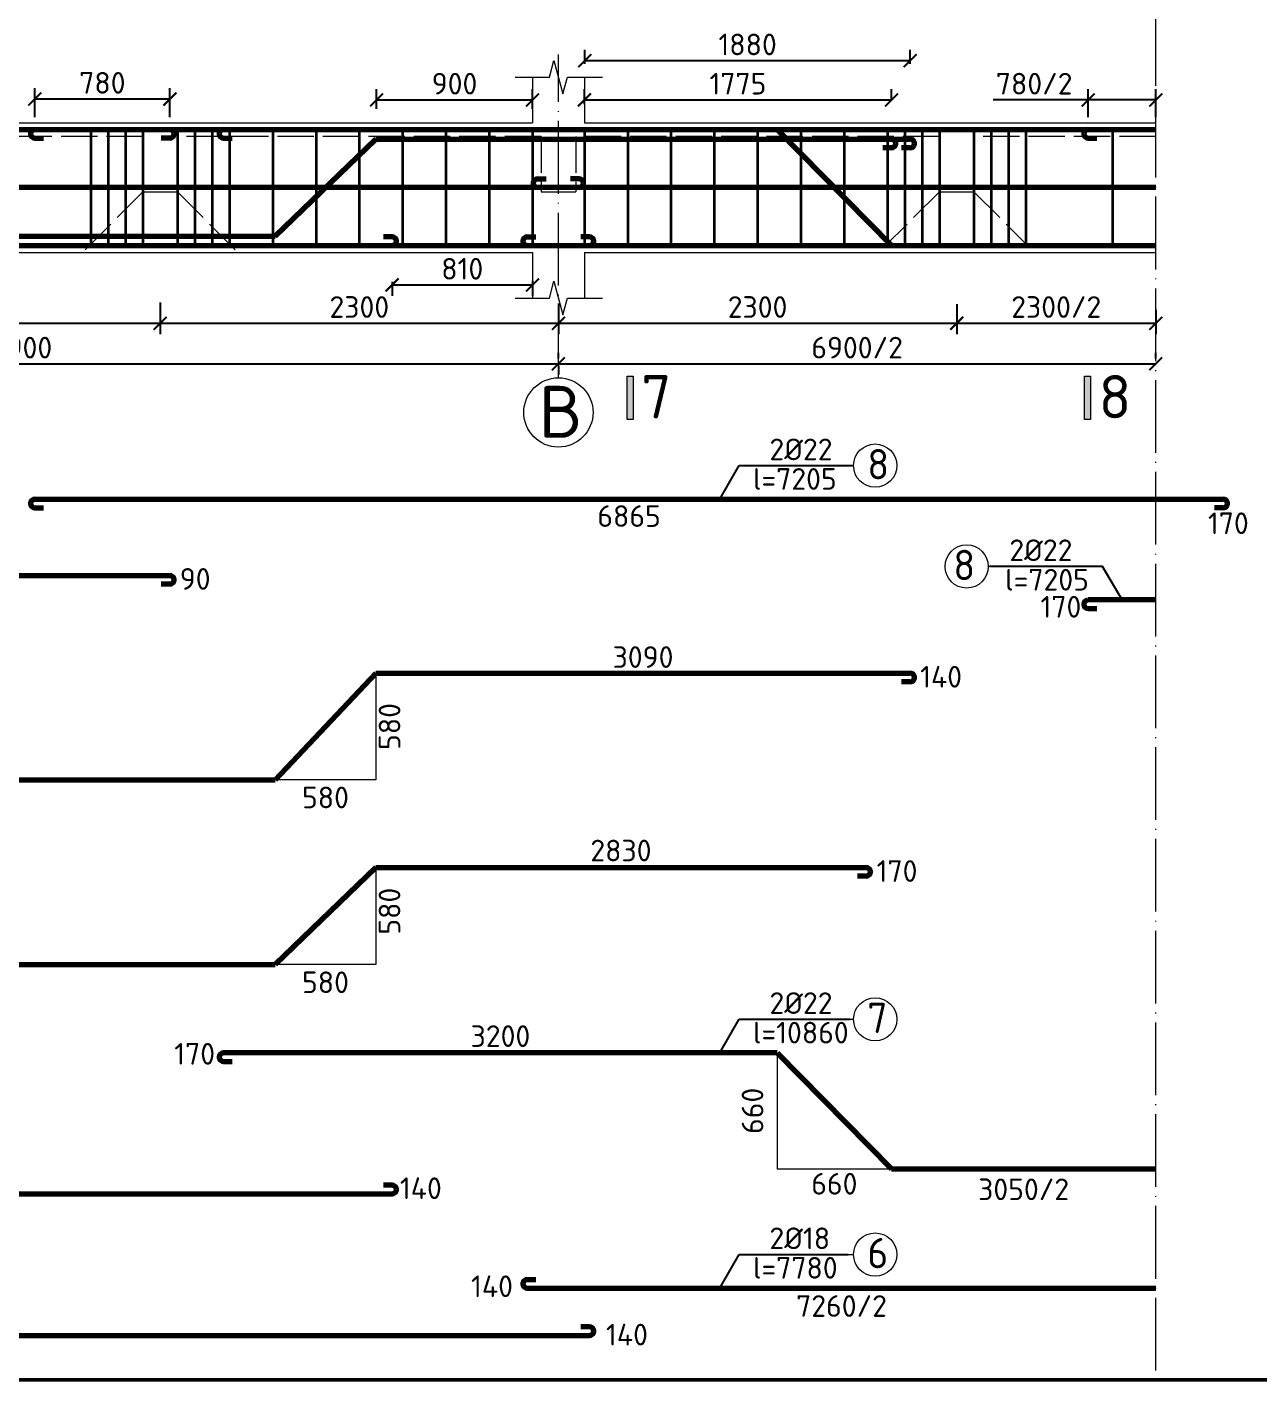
# Model space of a CAD drawing. Header units: millimetres. Extents: x 0 to 4970, y -594 to 1412.
# Drawn here: x 480.2 to 622.5, y -584 to -427.7 of the extents above; entities that cross this region are included whole.
import ezdxf

# ---------------------------------------------------------------- set-up
doc = ezdxf.new("R2010")
doc.units = ezdxf.units.MM
doc.header["$LTSCALE"] = 0.35
doc.header["$PDMODE"] = 3
doc.linetypes.add('ACAD_ISO02W100', pattern=[15, 12, -3])
doc.linetypes.add('ACAD_ISO04W100', pattern=[30, 24, -3, 0, -3])
doc.layers.get('0').update_dxf_attribs({"lineweight": 50})
for name, color, linetype, lineweight in [('Cot Dai', 7, 'Continuous', 35), ('Cot thep', 2, 'Continuous', 70), ('Cotthepcat', 3, 'Continuous', 70), ('Duong Bao', 6, 'Continuous', 18), ('Kich Thuoc', 1, 'Continuous', 20), ('Ky Hieu', 4, 'Continuous', 20), ('Net Khuat', 5, 'ACAD_ISO02W100', 20), ('NetCat', 7, 'Continuous', 20), ('Text', 40, 'Continuous', 20), ('Truc', 3, 'ACAD_ISO04W100', 20)]:
    doc.layers.add(name, color=color, linetype=linetype, lineweight=lineweight)
doc.styles.get("Standard").update_dxf_attribs({"font": 'isocpeur.ttf'})
doc.styles.add('VN', font='')
doc.styles.get('VN').set_extended_font_data('TCVN 7284')
doc.dimstyles.new('Dim20', dxfattribs={"dimtxt": 2.5, "dimasz": 1.5, "dimexe": 1.25, "dimexo": 0.625, "dimtad": 1, "dimlfac": 20, "dimtxsty": 'Standard', "dimblk": 'ARCHTICK', "dimcen": 2.5, "dimadec": 0, "dimazin": 0, "dimtfac": 1, "dimtmove": 0, "dimatfit": 3, "dimfxl": 1, "dimarcsym": 0})
doc.dimstyles.new('Dim50', dxfattribs={"dimtxt": 2.5, "dimasz": 1.5, "dimexe": 1.25, "dimexo": 0.625, "dimtad": 1, "dimlfac": 50, "dimtxsty": 'Standard', "dimblk": 'ARCHTICK', "dimcen": 2.5, "dimadec": 0, "dimazin": 0, "dimtfac": 1, "dimtmove": 0, "dimatfit": 3, "dimfxl": 1, "dimarcsym": 0})
doc.dimstyles.new('Dim50KT', dxfattribs={"dimtxt": 2.5, "dimasz": 1.5, "dimexe": 1.25, "dimexo": 0.625, "dimtad": 1, "dimlfac": 50, "dimtxsty": 'Standard', "dimblk": 'ARCHTICK', "dimcen": 2.5, "dimse1": 1, "dimse2": 1, "dimsd1": 1, "dimsd2": 1, "dimadec": 0, "dimazin": 0, "dimtfac": 1, "dimtmove": 0, "dimatfit": 3, "dimfxl": 1, "dimarcsym": 0})

# ---------------------------------------------------------------- blocks, each defined once
blk = doc.blocks.new('_ArchTick')
at = {"color": 0, "linetype": 'ByBlock', "const_width": 0.15}
blk.add_lwpolyline([(-0.5, -0.5), (0.5, 0.5)], dxfattribs=at)
blk = doc.blocks.new('*D2377')
at = {"layer": 'Defpoints', "color": 0}
for p in [(522.37, -456.51), (538.59, -456.38), (538.59, -457.5)]:
    blk.add_point(p, dxfattribs=at)
at = {"layer": 'Kich Thuoc', "color": 0, "lineweight": -2}
for p, q in [((522.37, -457.14), (522.37, -458.75)), ((522.37, -457.5), (538.59, -457.5)), ((538.59, -457.01), (538.59, -458.75))]:
    blk.add_line(p, q, dxfattribs=at)
at = {"layer": 'Kich Thuoc', "color": 0, "lineweight": -2, "xscale": 1.5, "yscale": 1.5, "zscale": 1.5, "rotation": 180}
blk.add_blockref('_ArchTick', (522.37, -457.5), dxfattribs=at)
at = {"layer": 'Kich Thuoc', "color": 0, "lineweight": -2, "xscale": 1.5, "yscale": 1.5, "zscale": 1.5}
blk.add_blockref('_ArchTick', (538.59, -457.5), dxfattribs=at)
at = {"layer": 'Kich Thuoc', "color": 0, "insert": (530.48, -455.63), "char_height": 2.5, "attachment_point": 5}
blk.add_mtext('810', dxfattribs=at)
blk = doc.blocks.new('*D2330')
at = {"layer": 'Defpoints', "color": 0}
for p in [(544.59, -437.24), (580.06, -436.13), (580.06, -436.84)]:
    blk.add_point(p, dxfattribs=at)
at = {"layer": 'Kich Thuoc', "color": 0, "lineweight": -2}
for p, q in [((544.59, -436.61), (544.59, -434.88)), ((580.06, -436.21), (580.06, -434.88)), ((544.59, -436.13), (580.06, -436.13))]:
    blk.add_line(p, q, dxfattribs=at)
at = {"layer": 'Kich Thuoc', "color": 0, "lineweight": -2, "xscale": 1.5, "yscale": 1.5, "zscale": 1.5, "rotation": 180}
blk.add_blockref('_ArchTick', (544.59, -436.13), dxfattribs=at)
at = {"layer": 'Kich Thuoc', "color": 0, "lineweight": -2, "xscale": 1.5, "yscale": 1.5, "zscale": 1.5}
blk.add_blockref('_ArchTick', (580.06, -436.13), dxfattribs=at)
at = {"layer": 'Kich Thuoc', "color": 0, "insert": (562.32, -434.25), "char_height": 2.5, "attachment_point": 5}
blk.add_mtext('1775', dxfattribs=at)
blk = doc.blocks.new('*D2331')
at = {"layer": 'Defpoints', "color": 0}
for p in [(544.64, -432.59), (582.23, -431.59), (582.23, -432.59)]:
    blk.add_point(p, dxfattribs=at)
at = {"layer": 'Kich Thuoc', "color": 0, "lineweight": -2}
for p, q in [((544.64, -431.97), (544.64, -430.34)), ((582.23, -431.97), (582.23, -430.34)), ((544.64, -431.59), (582.23, -431.59))]:
    blk.add_line(p, q, dxfattribs=at)
at = {"layer": 'Kich Thuoc', "color": 0, "lineweight": -2, "xscale": 1.5, "yscale": 1.5, "zscale": 1.5, "rotation": 180}
blk.add_blockref('_ArchTick', (544.64, -431.59), dxfattribs=at)
at = {"layer": 'Kich Thuoc', "color": 0, "lineweight": -2, "xscale": 1.5, "yscale": 1.5, "zscale": 1.5}
blk.add_blockref('_ArchTick', (582.23, -431.59), dxfattribs=at)
at = {"layer": 'Kich Thuoc', "color": 0, "insert": (563.44, -429.72), "char_height": 2.5, "attachment_point": 5}
blk.add_mtext('1880', dxfattribs=at)
blk = doc.blocks.new('*D2341')
at = {"layer": 'Defpoints', "color": 0}
for p in [(538.59, -436.13), (520.59, -437.8), (538.59, -437.8)]:
    blk.add_point(p, dxfattribs=at)
at = {"layer": 'Kich Thuoc', "color": 0, "lineweight": -2}
for p, q in [((520.59, -437.17), (520.59, -434.88)), ((538.59, -437.17), (538.59, -434.88)), ((520.59, -436.13), (538.59, -436.13))]:
    blk.add_line(p, q, dxfattribs=at)
at = {"layer": 'Kich Thuoc', "color": 0, "lineweight": -2, "xscale": 1.5, "yscale": 1.5, "zscale": 1.5, "rotation": 180}
blk.add_blockref('_ArchTick', (520.59, -436.13), dxfattribs=at)
at = {"layer": 'Kich Thuoc', "color": 0, "lineweight": -2, "xscale": 1.5, "yscale": 1.5, "zscale": 1.5}
blk.add_blockref('_ArchTick', (538.59, -436.13), dxfattribs=at)
at = {"layer": 'Kich Thuoc', "color": 0, "insert": (529.59, -434.25), "char_height": 2.5, "attachment_point": 5}
blk.add_mtext('900', dxfattribs=at)
blk = doc.blocks.new('*D2343')
at = {"layer": 'Defpoints', "color": 0}
for p in [(425.24, -536.27), (508.88, -536.27), (508.88, -539.92)]:
    blk.add_point(p, dxfattribs=at)
at = {"layer": 'Kich Thuoc', "color": 0, "insert": (467.06, -538.05), "char_height": 2.5, "attachment_point": 5}
blk.add_mtext('4180', dxfattribs=at)
blk = doc.blocks.new('*D2344')
at = {"layer": 'Defpoints', "color": 0}
for p in [(425.24, -514.93), (508.88, -514.93), (508.88, -518.58)]:
    blk.add_point(p, dxfattribs=at)
at = {"layer": 'Kich Thuoc', "color": 0, "insert": (467.06, -516.7), "char_height": 2.5, "attachment_point": 5}
blk.add_mtext('4180', dxfattribs=at)
blk = doc.blocks.new('*D2346')
at = {"layer": 'Defpoints', "color": 0}
for p in [(523.95, -502.36), (523.95, -514.66), (523.95, -514.66)]:
    blk.add_point(p, dxfattribs=at)
at = {"layer": 'Kich Thuoc', "color": 0, "insert": (522.08, -508.51), "char_height": 2.5, "attachment_point": 5, "rotation": 90}
blk.add_mtext('580', dxfattribs=at)
blk = doc.blocks.new('*D2347')
at = {"layer": 'Defpoints', "color": 0}
for p in [(508.88, -515.26), (520.48, -515.26), (508.88, -518.59)]:
    blk.add_point(p, dxfattribs=at)
at = {"layer": 'Kich Thuoc', "color": 0, "insert": (514.68, -516.71), "char_height": 2.5, "attachment_point": 5}
blk.add_mtext('580', dxfattribs=at)
blk = doc.blocks.new('*D2350')
at = {"layer": 'Defpoints', "color": 0}
for p in [(523.95, -523.7), (523.95, -536), (523.95, -536)]:
    blk.add_point(p, dxfattribs=at)
at = {"layer": 'Kich Thuoc', "color": 0, "insert": (522.08, -529.85), "char_height": 2.5, "attachment_point": 5, "rotation": 90}
blk.add_mtext('580', dxfattribs=at)
blk = doc.blocks.new('*D2351')
at = {"layer": 'Defpoints', "color": 0}
for p in [(508.88, -536.61), (520.48, -536.61), (508.88, -539.93)]:
    blk.add_point(p, dxfattribs=at)
at = {"layer": 'Kich Thuoc', "color": 0, "insert": (514.68, -538.06), "char_height": 2.5, "attachment_point": 5}
blk.add_mtext('580', dxfattribs=at)
blk = doc.blocks.new('*D2352')
at = {"layer": 'Defpoints', "color": 0}
for p in [(520.48, -497.79), (582.23, -497.79), (582.23, -502.37)]:
    blk.add_point(p, dxfattribs=at)
at = {"layer": 'Kich Thuoc', "color": 0, "insert": (551.36, -500.49), "char_height": 2.5, "attachment_point": 5}
blk.add_mtext('3090', dxfattribs=at)
blk = doc.blocks.new('*D2353')
at = {"layer": 'Defpoints', "color": 0}
for p in [(520.48, -520.42), (577.13, -520.42), (577.13, -524.71)]:
    blk.add_point(p, dxfattribs=at)
at = {"layer": 'Kich Thuoc', "color": 0, "insert": (548.81, -522.84), "char_height": 2.5, "attachment_point": 5}
blk.add_mtext('2830', dxfattribs=at)
blk = doc.blocks.new('*D2354')
at = {"layer": 'Defpoints', "color": 0}
for p in [(502.92, -541.7), (566.86, -541.7), (566.86, -546.16)]:
    blk.add_point(p, dxfattribs=at)
at = {"layer": 'Kich Thuoc', "color": 0, "insert": (534.89, -544.28), "char_height": 2.5, "attachment_point": 5}
blk.add_mtext('3200', dxfattribs=at)
blk = doc.blocks.new('*D2380')
at = {"layer": 'Defpoints', "color": 0}
for p in [(420.13, -562.51), (522.37, -562.51), (522.37, -566.56)]:
    blk.add_point(p, dxfattribs=at)
at = {"layer": 'Kich Thuoc', "color": 0, "insert": (471.25, -564.68), "char_height": 2.5, "attachment_point": 5}
blk.add_mtext('5110', dxfattribs=at)
blk = doc.blocks.new('*D2355')
at = {"layer": 'Defpoints', "color": 0}
for p in [(401.6, -577.08), (545.19, -577.08), (545.19, -582.94)]:
    blk.add_point(p, dxfattribs=at)
at = {"layer": 'Kich Thuoc', "color": 0, "insert": (473.4, -581.07), "char_height": 2.5, "attachment_point": 5}
blk.add_mtext('7200', dxfattribs=at)
blk = doc.blocks.new('*D2381')
at = {"layer": 'Defpoints', "color": 0}
for p in [(580.06, -559.61), (610.59, -559.61), (610.59, -563.86)]:
    blk.add_point(p, dxfattribs=at)
at = {"layer": 'Kich Thuoc', "color": 0, "insert": (595.32, -561.98), "char_height": 2.5, "attachment_point": 5}
blk.add_mtext('3050/2', dxfattribs=at)
blk = doc.blocks.new('*D2382')
at = {"layer": 'Defpoints', "color": 0}
for p in [(566.86, -559.61), (580.06, -559.61), (580.06, -563.21)]:
    blk.add_point(p, dxfattribs=at)
at = {"layer": 'Kich Thuoc', "color": 0, "insert": (573.46, -561.34), "char_height": 2.5, "attachment_point": 5}
blk.add_mtext('660', dxfattribs=at)
blk = doc.blocks.new('*D2383')
at = {"layer": 'Defpoints', "color": 0}
for p in [(566.86, -546.21), (565.89, -559.61), (566.86, -559.61)]:
    blk.add_point(p, dxfattribs=at)
at = {"layer": 'Kich Thuoc', "color": 0, "insert": (564.01, -552.91), "char_height": 2.5, "attachment_point": 5, "rotation": 90}
blk.add_mtext('660', dxfattribs=at)
blk = doc.blocks.new('*D2356')
at = {"layer": 'Defpoints', "color": 0}
for p in [(537.99, -573.67), (610.59, -573.67), (610.59, -577.33)]:
    blk.add_point(p, dxfattribs=at)
at = {"layer": 'Kich Thuoc', "color": 0, "insert": (574.29, -575.46), "char_height": 2.5, "attachment_point": 5}
blk.add_mtext('7260/2', dxfattribs=at)
blk = doc.blocks.new('*D2357')
at = {"layer": 'Defpoints', "color": 0}
for p in [(403.59, -466.2), (541.59, -466.2), (541.59, -466.61)]:
    blk.add_point(p, dxfattribs=at)
at = {"layer": 'Kich Thuoc', "color": 0, "lineweight": -2}
for p, q in [((403.59, -466.61), (541.59, -466.61)), ((403.59, -466.83), (403.59, -467.86)), ((541.59, -466.83), (541.59, -467.86))]:
    blk.add_line(p, q, dxfattribs=at)
at = {"layer": 'Kich Thuoc', "color": 0, "lineweight": -2, "xscale": 1.5, "yscale": 1.5, "zscale": 1.5, "rotation": 180}
blk.add_blockref('_ArchTick', (403.59, -466.61), dxfattribs=at)
at = {"layer": 'Kich Thuoc', "color": 0, "lineweight": -2, "xscale": 1.5, "yscale": 1.5, "zscale": 1.5}
blk.add_blockref('_ArchTick', (541.59, -466.61), dxfattribs=at)
at = {"layer": 'Kich Thuoc', "color": 0, "insert": (479.58, -464.74), "char_height": 2.5, "attachment_point": 5}
blk.add_mtext('6900', dxfattribs=at)
blk = doc.blocks.new('*D2358')
at = {"layer": 'Defpoints', "color": 0}
for p in [(541.59, -466.61), (610.59, -466.61), (610.59, -466.61)]:
    blk.add_point(p, dxfattribs=at)
at = {"layer": 'Kich Thuoc', "color": 0, "lineweight": -2}
for p, q in [((541.59, -465.99), (541.59, -465.36)), ((610.59, -465.99), (610.59, -465.36)), ((541.59, -466.61), (610.59, -466.61))]:
    blk.add_line(p, q, dxfattribs=at)
at = {"layer": 'Kich Thuoc', "color": 0, "lineweight": -2, "xscale": 1.5, "yscale": 1.5, "zscale": 1.5, "rotation": 180}
blk.add_blockref('_ArchTick', (541.59, -466.61), dxfattribs=at)
at = {"layer": 'Kich Thuoc', "color": 0, "lineweight": -2, "xscale": 1.5, "yscale": 1.5, "zscale": 1.5}
blk.add_blockref('_ArchTick', (610.59, -466.61), dxfattribs=at)
at = {"layer": 'Kich Thuoc', "color": 0, "insert": (576.09, -464.74), "char_height": 2.5, "attachment_point": 5}
blk.add_mtext('6900/2', dxfattribs=at)
blk = doc.blocks.new('*D2368')
at = {"layer": 'Defpoints', "color": 0}
for p in [(481.11, -436.03), (481.11, -438.75), (496.71, -438.75)]:
    blk.add_point(p, dxfattribs=at)
at = {"layer": 'Kich Thuoc', "color": 0, "lineweight": -2}
for p, q in [((481.11, -438.13), (481.11, -434.78)), ((496.71, -436.03), (481.11, -436.03)), ((496.71, -438.13), (496.71, -434.78))]:
    blk.add_line(p, q, dxfattribs=at)
at = {"layer": 'Kich Thuoc', "color": 0, "lineweight": -2, "xscale": 1.5, "yscale": 1.5, "zscale": 1.5, "rotation": 180}
blk.add_blockref('_ArchTick', (481.11, -436.03), dxfattribs=at)
at = {"layer": 'Kich Thuoc', "color": 0, "lineweight": -2, "xscale": 1.5, "yscale": 1.5, "zscale": 1.5}
blk.add_blockref('_ArchTick', (496.71, -436.03), dxfattribs=at)
at = {"layer": 'Kich Thuoc', "color": 0, "insert": (488.91, -434.15), "char_height": 2.5, "attachment_point": 5}
blk.add_mtext('780', dxfattribs=at)
blk = doc.blocks.new('*D2369')
at = {"layer": 'Defpoints', "color": 0}
for p in [(481.11, -481.81), (618.39, -481.81), (618.39, -486.08)]:
    blk.add_point(p, dxfattribs=at)
at = {"layer": 'Kich Thuoc', "color": 0, "insert": (549.75, -484.2), "char_height": 2.5, "attachment_point": 5}
blk.add_mtext('6865', dxfattribs=at)
blk = doc.blocks.new('*D2384')
at = {"layer": 'Defpoints', "color": 0}
for p in [(610.59, -436.13), (602.79, -438.75), (610.59, -438.75)]:
    blk.add_point(p, dxfattribs=at)
at = {"layer": 'Kich Thuoc', "color": 0, "lineweight": -2}
for p, q in [((602.79, -438.13), (602.79, -434.88)), ((610.59, -438.13), (610.59, -434.88)), ((602.79, -436.13), (591.79, -436.13)), ((610.59, -436.13), (602.79, -436.13))]:
    blk.add_line(p, q, dxfattribs=at)
at = {"layer": 'Kich Thuoc', "color": 0, "lineweight": -2, "xscale": 1.5, "yscale": 1.5, "zscale": 1.5, "rotation": 180}
blk.add_blockref('_ArchTick', (602.79, -436.13), dxfattribs=at)
at = {"layer": 'Kich Thuoc', "color": 0, "lineweight": -2, "xscale": 1.5, "yscale": 1.5, "zscale": 1.5}
blk.add_blockref('_ArchTick', (610.59, -436.13), dxfattribs=at)
at = {"layer": 'Kich Thuoc', "color": 0, "insert": (596.54, -434.25), "char_height": 2.5, "attachment_point": 5}
blk.add_mtext('780/2', dxfattribs=at)
blk = doc.blocks.new('*D2370')
at = {"layer": 'Defpoints', "color": 0}
for p in [(401.39, -490.48), (496.71, -490.48), (496.71, -494.82)]:
    blk.add_point(p, dxfattribs=at)
at = {"layer": 'Kich Thuoc', "color": 0, "insert": (449.05, -492.95), "char_height": 2.5, "attachment_point": 5}
blk.add_mtext('4775', dxfattribs=at)
blk = doc.blocks.new('*D2372')
at = {"layer": 'Defpoints', "color": 0}
for p in [(449.59, -458.13), (495.59, -458.92), (495.59, -461.93)]:
    blk.add_point(p, dxfattribs=at)
at = {"layer": 'Kich Thuoc', "color": 0, "lineweight": -2}
for p, q in [((449.59, -458.76), (449.59, -463.18)), ((495.59, -459.54), (495.59, -463.18)), ((449.59, -461.93), (495.59, -461.93))]:
    blk.add_line(p, q, dxfattribs=at)
at = {"layer": 'Kich Thuoc', "color": 0, "lineweight": -2, "xscale": 1.5, "yscale": 1.5, "zscale": 1.5, "rotation": 180}
blk.add_blockref('_ArchTick', (449.59, -461.93), dxfattribs=at)
at = {"layer": 'Kich Thuoc', "color": 0, "lineweight": -2, "xscale": 1.5, "yscale": 1.5, "zscale": 1.5}
blk.add_blockref('_ArchTick', (495.59, -461.93), dxfattribs=at)
at = {"layer": 'Kich Thuoc', "color": 0, "insert": (472.59, -460.05), "char_height": 2.5, "attachment_point": 5}
blk.add_mtext('2300', dxfattribs=at)
blk = doc.blocks.new('*D2385')
at = {"layer": 'Defpoints', "color": 0}
for p in [(495.59, -458.92), (541.59, -459.01), (541.59, -461.93)]:
    blk.add_point(p, dxfattribs=at)
at = {"layer": 'Kich Thuoc', "color": 0, "lineweight": -2}
for p, q in [((495.59, -459.54), (495.59, -463.18)), ((541.59, -459.64), (541.59, -463.18)), ((495.59, -461.93), (541.59, -461.93))]:
    blk.add_line(p, q, dxfattribs=at)
at = {"layer": 'Kich Thuoc', "color": 0, "lineweight": -2, "xscale": 1.5, "yscale": 1.5, "zscale": 1.5, "rotation": 180}
blk.add_blockref('_ArchTick', (495.59, -461.93), dxfattribs=at)
at = {"layer": 'Kich Thuoc', "color": 0, "lineweight": -2, "xscale": 1.5, "yscale": 1.5, "zscale": 1.5}
blk.add_blockref('_ArchTick', (541.59, -461.93), dxfattribs=at)
at = {"layer": 'Kich Thuoc', "color": 0, "insert": (518.59, -460.05), "char_height": 2.5, "attachment_point": 5}
blk.add_mtext('2300', dxfattribs=at)
blk = doc.blocks.new('*D2386')
at = {"layer": 'Defpoints', "color": 0}
for p in [(541.59, -459.01), (587.59, -459.12), (587.59, -461.93)]:
    blk.add_point(p, dxfattribs=at)
at = {"layer": 'Kich Thuoc', "color": 0, "lineweight": -2}
for p, q in [((541.59, -459.64), (541.59, -463.18)), ((587.59, -459.74), (587.59, -463.18)), ((541.59, -461.93), (587.59, -461.93))]:
    blk.add_line(p, q, dxfattribs=at)
at = {"layer": 'Kich Thuoc', "color": 0, "lineweight": -2, "xscale": 1.5, "yscale": 1.5, "zscale": 1.5, "rotation": 180}
blk.add_blockref('_ArchTick', (541.59, -461.93), dxfattribs=at)
at = {"layer": 'Kich Thuoc', "color": 0, "lineweight": -2, "xscale": 1.5, "yscale": 1.5, "zscale": 1.5}
blk.add_blockref('_ArchTick', (587.59, -461.93), dxfattribs=at)
at = {"layer": 'Kich Thuoc', "color": 0, "insert": (564.59, -460.05), "char_height": 2.5, "attachment_point": 5}
blk.add_mtext('2300', dxfattribs=at)
blk = doc.blocks.new('*D2373')
at = {"layer": 'Defpoints', "color": 0}
for p in [(587.59, -459.12), (610.59, -459.74), (610.59, -461.93)]:
    blk.add_point(p, dxfattribs=at)
at = {"layer": 'Kich Thuoc', "color": 0, "lineweight": -2}
for p, q in [((587.59, -459.74), (587.59, -463.18)), ((610.59, -460.37), (610.59, -463.18)), ((587.59, -461.93), (610.59, -461.93))]:
    blk.add_line(p, q, dxfattribs=at)
at = {"layer": 'Kich Thuoc', "color": 0, "lineweight": -2, "xscale": 1.5, "yscale": 1.5, "zscale": 1.5, "rotation": 180}
blk.add_blockref('_ArchTick', (587.59, -461.93), dxfattribs=at)
at = {"layer": 'Kich Thuoc', "color": 0, "lineweight": -2, "xscale": 1.5, "yscale": 1.5, "zscale": 1.5}
blk.add_blockref('_ArchTick', (610.59, -461.93), dxfattribs=at)
at = {"layer": 'Kich Thuoc', "color": 0, "insert": (599.09, -460.05), "char_height": 2.5, "attachment_point": 5}
blk.add_mtext('2300/2', dxfattribs=at)

msp = doc.modelspace()

# ---------------------------------------------------------------- hatches: boundary and pattern name
at = {"layer": 'NetCat'}
h = msp.add_hatch(color=256, dxfattribs=at)
h.paths.add_polyline_path([(549.518802, -468.029977), (550.218802, -468.029977), (550.218802, -473.029977), (549.518802, -473.029977)])
edge = h.paths.add_edge_path(flags=17)
edge.add_line((549.518802, -473.029977), (549.518802, -468.029977))
h = msp.add_hatch(color=256, dxfattribs=at)
h.paths.add_polyline_path([(602.365428, -468.029977), (603.065428, -468.029977), (603.065428, -473.029977), (602.365428, -473.029977)])
edge = h.paths.add_edge_path(flags=17)
edge.add_line((602.365428, -473.029977), (602.365428, -468.029977))

# ---------------------------------------------------------------- linework, layer by layer
msp.add_lwpolyline([(20, -584), (830, -584), (830, -10), (20, -10)], close=True)
at = {"layer": 'Cot Dai'}
for p, q in [((487.586868, -439.559446), (487.586868, -452.959446)), ((489.586868, -439.55478), (489.586868, -452.95478)), ((491.586868, -439.55478), (491.586868, -452.95478)), ((493.586868, -439.55478), (493.586868, -452.95478)), ((497.586868, -439.549824), (497.586868, -452.949824)), ((499.586868, -439.559446), (499.586868, -452.959446)), ((501.586868, -439.559446), (501.586868, -452.959446)), ((503.586868, -439.55478), (503.586868, -452.95478)), ((508.586868, -439.55478), (508.586868, -452.95478)), ((513.586868, -439.55478), (513.586868, -452.95478)), ((518.586868, -439.55478), (518.586868, -452.95478)), ((523.586868, -439.55478), (523.586868, -452.95478)), ((523.586868, -439.55478), (523.586868, -452.95478)), ((528.586868, -439.55478), (528.586868, -452.95478)), ((533.586868, -439.55478), (533.586868, -452.95478)), ((538.586868, -439.55478), (538.586868, -452.95478)), ((544.586868, -439.55478), (544.586868, -452.95478)), ((549.586868, -439.55478), (549.586868, -452.95478)), ((554.586868, -439.55478), (554.586868, -452.95478)), ((559.586868, -439.55478), (559.586868, -452.95478)), ((564.586868, -439.55478), (564.586868, -452.95478)), ((569.586868, -439.55478), (569.586868, -452.95478)), ((574.586868, -439.55478), (574.586868, -452.95478)), ((579.586868, -439.55478), (579.586868, -452.95478)), ((581.586868, -439.55478), (581.586868, -452.95478)), ((583.586868, -439.55478), (583.586868, -452.95478)), ((585.586868, -439.55478), (585.586868, -452.95478)), ((589.586868, -439.541055), (589.586868, -452.941055)), ((591.586868, -439.559446), (591.586868, -452.959446)), ((593.586868, -439.559446), (593.586868, -452.959446)), ((595.586868, -439.559446), (595.586868, -452.959446)), ((605.586868, -439.559446), (605.586868, -452.959446))]:
    msp.add_line(p, q, dxfattribs=at)
at = {"layer": 'Cot thep'}
for p, q in [((401.386868, -439.55478), (544.586868, -439.55478)), ((481.114597, -439.55478), (610.586868, -439.55478)), ((508.883284, -451.85478), (520.483284, -440.65478)), ((520.483284, -440.65478), (508.883284, -451.85478)), ((520.483284, -440.65478), (582.230074, -440.65478)), ((566.857519, -439.55478), (580.057519, -452.95478)), ((610.586868, -446.234822), (401.892001, -446.254714)), ((401.892001, -452.95478), (544.586868, -452.95478)), ((420.125166, -452.95478), (497.743239, -452.95478)), ((425.243217, -451.85478), (508.883284, -451.85478)), ((435.023788, -451.85478), (502.586868, -451.85478)), ((538.586868, -452.95478), (610.586868, -452.95478)), ((580.057519, -452.95478), (610.586868, -452.95478)), ((481.114597, -482.248684), (618.386868, -482.248684)), ((401.386868, -491.057881), (496.714597, -491.057881)), ((610.586868, -493.897208), (602.786868, -493.897208)), ((520.483284, -502.360529), (508.883284, -514.660529)), ((520.483284, -502.360529), (582.230074, -502.360529)), ((425.243217, -514.660529), (508.883284, -514.660529)), ((520.483284, -524.801971), (508.883284, -536.001971)), ((520.483284, -524.801971), (577.129878, -524.801971)), ((425.243217, -536.001971), (508.883284, -536.001971)), ((566.857519, -546.214777), (502.916552, -546.214777)), ((566.857519, -546.214777), (580.057519, -559.614777)), ((580.057519, -559.614777), (610.586868, -559.614777)), ((420.125166, -562.510599), (522.368112, -562.510599)), ((537.986868, -573.386909), (610.586868, -573.386909)), ((401.604645, -578.848536), (545.186868, -578.848536))]:
    msp.add_line(p, q, dxfattribs=at)
at = {"layer": 'Cotthepcat'}
for p, q in [((481.114597, -440.55478), (482.114597, -440.55478)), ((496.714597, -440.55478), (495.714597, -440.55478)), ((502.916552, -440.55478), (503.916552, -440.55478)), ((602.786868, -440.55478), (603.786868, -440.55478)), ((580.057519, -441.65478), (579.057519, -441.65478)), ((582.230074, -441.65478), (581.230074, -441.65478)), ((539.186907, -445.241208), (540.186907, -445.241208)), ((543.98683, -445.241208), (542.98683, -445.241208)), ((522.368112, -451.95478), (521.368112, -451.95478)), ((537.986868, -451.95478), (538.986868, -451.95478)), ((545.186868, -451.95478), (544.186868, -451.95478)), ((481.114597, -483.248684), (482.114597, -483.248684)), ((618.386868, -483.248684), (617.386868, -483.248684)), ((496.714597, -492.057881), (495.714597, -492.057881)), ((602.786868, -494.897208), (603.786868, -494.897208)), ((582.230074, -503.360529), (581.230074, -503.360529)), ((577.129878, -525.801971), (576.129878, -525.801971)), ((502.916552, -547.214777), (503.916552, -547.214777)), ((522.368112, -561.510599), (521.368112, -561.510599)), ((537.986868, -572.386909), (538.986868, -572.386909)), ((545.186868, -577.848536), (544.186868, -577.848536))]:
    msp.add_line(p, q, dxfattribs=at)
for centre, start, end in [((481.114597, -440.05478), 90, 270), ((496.714597, -440.05478), 270, 90), ((502.916552, -440.05478), 90, 270), ((580.057519, -441.15478), 270, 90), ((582.230074, -441.15478), 270, 90), ((602.786868, -440.05478), 90, 270), ((539.186907, -445.741208), 90, 270), ((543.98683, -445.741208), 270, 90), ((522.368112, -452.45478), 270, 90), ((537.986868, -452.45478), 90, 270), ((545.186868, -452.45478), 270, 90), ((481.114597, -482.748684), 90, 270), ((618.386868, -482.748684), 270, 90), ((496.714597, -491.557881), 270, 90), ((602.786868, -494.397208), 90, 270), ((582.230074, -502.860529), 270, 90), ((577.129878, -525.301971), 270, 90), ((502.916552, -546.714777), 90, 270), ((522.368112, -562.010599), 270, 90), ((537.986868, -572.886909), 90, 270), ((545.186868, -578.348536), 270, 90)]:
    msp.add_arc(centre, 0.5, start, end, dxfattribs=at)
at = {"layer": 'Duong Bao'}
for p, q in [((538.586868, -433.497288), (538.586868, -438.75478)), ((544.586868, -433.497288), (544.586868, -438.75478)), ((406.586868, -438.75478), (538.586868, -438.75478)), ((544.586868, -438.75478), (610.586868, -438.75478)), ((406.586868, -453.75478), (538.586868, -453.75478)), ((538.586868, -453.75478), (538.586868, -459.012273)), ((544.586868, -453.75478), (610.586868, -453.75478)), ((544.586868, -453.75478), (544.586868, -459.012273))]:
    msp.add_line(p, q, dxfattribs=at)
at = {"layer": 'Kich Thuoc'}
for p, q in [((520.483284, -502.360529), (520.483284, -514.660529)), ((520.483284, -514.660529), (508.883284, -514.660529)), ((520.483284, -524.801971), (520.483284, -536.001971)), ((520.483284, -536.001971), (508.883284, -536.001971)), ((566.857519, -546.214777), (566.857519, -559.614777)), ((566.857519, -559.614777), (580.057519, -559.614777))]:
    msp.add_line(p, q, dxfattribs=at)
at = {"layer": 'Ky Hieu'}
for p, q in [((568.500865, -478.374068), (575.68127, -478.374068)), ((598.422159, -490.022592), (591.241753, -490.022592)), ((569.18127, -542.340161), (575.68127, -542.340161)), ((568.363397, -569.512293), (575.543803, -569.512293)), ((575.543803, -569.512293), (575.68127, -569.512293))]:
    msp.add_line(p, q, dxfattribs=at)
for points in [[(536.586868, -433.497288), (536.586868, -433.497288), (540.551592, -433.497288), (541.06923, -431.565436), (542.104506, -435.42914), (542.622145, -433.497288), (546.664289, -433.497288), (546.664289, -433.497288)], [(536.586868, -459.012273), (536.586868, -459.012273), (540.551592, -459.012273), (541.06923, -457.080421), (542.104506, -460.944125), (542.622145, -459.012273), (546.664289, -459.012273), (546.664289, -459.012273)]]:
    msp.add_lwpolyline(points, dxfattribs=at)
for centre, radius in [((541.586868, -472.228625), 4), ((578.18127, -478.374068), 2.5), ((588.741753, -490.022592), 2.5), ((578.18127, -542.340161), 2.5), ((578.18127, -569.512293), 2.5)]:
    msp.add_circle(centre, radius, dxfattribs=at)
at = {"layer": 'Net Khuat'}
for p, q in [((493.586868, -440.35478), (451.586868, -440.35478)), ((493.586868, -440.35478), (493.586868, -446.75478)), ((539.586868, -440.35478), (497.586868, -440.35478)), ((497.586868, -440.35478), (497.586868, -446.75478)), ((539.586868, -440.35478), (539.586868, -446.75478)), ((585.586868, -440.35478), (543.586868, -440.35478)), ((543.586868, -440.35478), (543.586868, -446.75478)), ((585.586868, -440.35478), (585.586868, -446.75478)), ((610.586868, -440.35478), (589.586868, -440.35478)), ((589.586868, -440.35478), (589.586868, -446.75478)), ((493.586868, -446.75478), (486.586868, -453.75478)), ((493.586868, -446.75478), (497.586868, -446.75478)), ((497.586868, -446.75478), (504.586868, -453.75478)), ((539.586868, -446.75478), (543.586868, -446.75478)), ((585.586868, -446.75478), (579.386868, -452.95478)), ((585.586868, -446.75478), (589.586868, -446.75478)), ((589.586868, -446.75478), (595.786868, -452.95478))]:
    msp.add_line(p, q, dxfattribs=at)
at = {"layer": 'NetCat'}
msp.add_line((602.365428, -473.029977), (602.365428, -468.029977), dxfattribs=at)
msp.add_line((602.365428, -473.029977), (602.365428, -468.029977), dxfattribs=at)
for points in [[(549.518802, -468.029977), (550.218802, -468.029977), (550.218802, -473.029977), (549.518802, -473.029977), (549.518802, -468.029977)], [(602.365428, -468.029977), (603.065428, -468.029977), (603.065428, -473.029977), (602.365428, -473.029977), (602.365428, -468.029977)]]:
    msp.add_lwpolyline(points, dxfattribs=at)
at = {"layer": 'Truc'}
for p, q in [((610.586868, -582.90184), (610.586868, -14.456148)), ((541.586868, -468.159209), (541.586868, -430.884711))]:
    msp.add_line(p, q, dxfattribs=at)

# ---------------------------------------------------------------- texts
at = {"layer": 'Kich Thuoc', "color": 2}
msp.add_text('B', height=6, dxfattribs=at).set_placement((539.300229, -475.153267))
at = {"layer": 'Kich Thuoc', "char_height": 2.5, "width": 3.45107973}
for s, insert, attachment_point in [('170', (621.327037, -483.781783), 3), ('90', (497.851985, -490.209867), 1), ('170', (597.274993, -493.430332), 1), ('140', (583.367462, -501.512515), 1), ('170', (578.34237, -523.961358), 1), ('170', (497.214149, -545.075684), 1), ('140', (523.27292, -560.602141), 1), ('140', (531.495517, -571.927975), 1), ('140', (547.084488, -577.51304), 1)]:
    msp.add_mtext(s, dxfattribs=dict(at, insert=insert, attachment_point=attachment_point))
at = {"layer": 'Ky Hieu', "style": 'VN'}
for s, p in [('8', (577.267247, -479.957203)), ('8', (587.205777, -491.605726)), ('7', (577.267247, -543.923296)), ('6', (577.267247, -571.095427))]:
    msp.add_text(s, height=3.5, dxfattribs=at).set_placement(p)
at = {"layer": 'Ky Hieu', "char_height": 2.5}
for s, insert, attachment_point in [('2%%C22', (565.960928, -477.749068), 7), ('l=7205', (564.060928, -481.160587), 7), ('2%%C22', (600.962096, -489.397592), 9), ('l=7205', (602.862096, -492.809111), 9), ('2%%C22', (565.960928, -541.715161), 7), ('l=10860', (564.060928, -545.12668), 7), ('2%%C18', (565.960928, -568.887293), 7), ('l=7780', (564.060928, -572.298812), 7)]:
    msp.add_mtext(s, dxfattribs=dict(at, insert=insert, attachment_point=attachment_point))
at = {"layer": 'Text', "char_height": 5, "width": 11.43756339, "attachment_point": 1}
for s, insert in [('7', (551.142196, -467.910176)), ('8', (603.988822, -467.910176))]:
    msp.add_mtext(s, dxfattribs=dict(at, insert=insert))

# ---------------------------------------------------------------- dimensions: what is measured, and where the dimension line sits
at = {"layer": 'Kich Thuoc'}
for base, p1, p2, text, dimstyle, picture, middle in [((582.230074, -431.590842), (544.643217, -432.594168), (582.230074, -432.594168), '1880', 'Dim50', '*D2331', (563.436645, -429.715842)), ((580.057519, -436.129836), (544.586868, -437.237), (580.057519, -436.838005), '1775', 'Dim50', '*D2330', (562.322194, -434.254836)), ((538.586868, -457.504359), (522.368112, -456.511102), (538.586868, -456.383527), '810', 'Dim50', '*D2377', (530.47749, -455.629359)), ((610.586868, -466.611376), (541.586868, -466.611376), (610.586868, -466.611376), '6900/2', 'Dim50', '*D2358', (576.086868, -464.736376)), ((618.386868, -486.077701), (481.114597, -481.812052), (618.386868, -481.812052), '6865', 'Dim50KT', '*D2369', (549.750733, -484.202701)), ((496.714597, -494.82124), (401.386868, -490.480094), (496.714597, -490.480094), '4775', 'Dim50KT', '*D2370', (449.050733, -492.94624)), ((582.230074, -502.369615), (520.483284, -497.794596), (582.230074, -497.794596), '3090', 'Dim50KT', '*D2352', (551.356679, -500.494615)), ((508.883284, -518.579162), (425.243217, -514.926877), (508.883284, -514.926877), '4180', 'Dim50KT', '*D2344', (467.06325, -516.704162)), ((577.129878, -524.713257), (520.483284, -520.422352), (577.129878, -520.422352), '2830', 'Dim50KT', '*D2353', (548.806581, -522.838257)), ((508.883284, -539.920604), (425.243217, -536.268319), (508.883284, -536.268319), '4180', 'Dim50KT', '*D2343', (467.06325, -538.045604)), ((566.857519, -546.155699), (502.916552, -541.699559), (566.857519, -541.699559), '3200', 'Dim50KT', '*D2354', (534.887036, -544.280699)), ((610.586868, -563.858177), (580.057519, -559.614777), (610.586868, -559.614777), '3050/2', 'Dim50KT', '*D2381', (595.322194, -561.983177)), ((522.368112, -566.556712), (420.125166, -562.510599), (522.368112, -562.510599), '5110', 'Dim50KT', '*D2380', (471.246639, -564.681712)), ((610.586868, -577.330517), (537.986868, -573.674681), (610.586868, -573.674681), '7260/2', 'Dim50KT', '*D2356', (574.286868, -575.455517)), ((545.186868, -582.944367), (401.604645, -577.081919), (545.186868, -577.081919), '7200', 'Dim50KT', '*D2355', (473.395757, -581.069367))]:
    dim = msp.add_linear_dim(base=base, p1=p1, p2=p2, text=text, dimstyle=dimstyle, dxfattribs=at)
    dim.commit()
    dim.dimension.update_dxf_attribs({"geometry": picture, "text_midpoint": middle})
for base, p1, p2, dimstyle, picture, middle in [((481.114597, -436.02509), (496.714597, -438.75478), (481.114597, -438.75478), 'Dim50', '*D2368', (488.914597, -434.15009)), ((538.586868, -436.126034), (520.586868, -437.799145), (538.586868, -437.799145), 'Dim50', '*D2341', (529.586868, -434.251034)), ((580.057519, -563.214076), (566.857519, -559.614777), (580.057519, -559.614777), 'Dim50KT', '*D2382', (573.457519, -561.339076))]:
    dim = msp.add_linear_dim(base=base, p1=p1, p2=p2, dimstyle=dimstyle, dxfattribs=at)
    dim.commit()
    dim.dimension.update_dxf_attribs({"geometry": picture, "text_midpoint": middle})
dim = msp.add_linear_dim(base=(610.586868, -436.129836), p1=(602.786868, -438.75478), p2=(610.586868, -438.75478), text='780/2', dimstyle='Dim50', dxfattribs=at)
dim.commit()
dim.dimension.update_dxf_attribs({"geometry": '*D2384', "text_midpoint": (596.536868, -436.129836), "dimtype": 160})
for base, p1, p2, picture, middle in [((495.586868, -461.925262), (449.586868, -458.134602), (495.586868, -458.91657), '*D2372', (472.586868, -460.050262)), ((541.586868, -461.925262), (495.586868, -458.91657), (541.586868, -459.012273), '*D2385', (518.586868, -460.050262)), ((587.586868, -461.925262), (541.586868, -459.012273), (587.586868, -459.119697), '*D2386', (564.586868, -460.050262))]:
    dim = msp.add_linear_dim(base=base, p1=p1, p2=p2, dimstyle='Dim50', override={"dimtmove": 1}, dxfattribs=at)
    dim.commit()
    dim.dimension.update_dxf_attribs({"geometry": picture, "text_midpoint": middle})
dim = msp.add_linear_dim(base=(610.586868, -461.925262), p1=(587.586868, -459.119697), p2=(610.586868, -459.744697), text='2300/2', dimstyle='Dim50', override={"dimtmove": 1}, dxfattribs=at)
dim.commit()
dim.dimension.update_dxf_attribs({"geometry": '*D2373', "text_midpoint": (599.086868, -460.050262)})
dim = msp.add_linear_dim(base=(541.586868, -466.611376), p1=(403.586868, -466.203365), p2=(541.586868, -466.203365), dimstyle='Dim50', dxfattribs=at)
dim.commit()
dim.dimension.update_dxf_attribs({"geometry": '*D2357', "text_midpoint": (479.584464, -466.611376), "dimtype": 160})
for base, p1, p2, text, picture, middle in [((523.950561, -514.660529), (523.950561, -502.360529), (523.950561, -514.660529), '580', '*D2346', (522.075561, -508.510529)), ((523.950561, -536.001971), (523.950561, -523.701971), (523.950561, -536.001971), '580', '*D2350', (522.075561, -529.851971)), ((565.885883, -559.614777), (566.857519, -546.214777), (566.857519, -559.614777), '660', '*D2383', (564.010883, -552.914777))]:
    dim = msp.add_linear_dim(base=base, p1=p1, p2=p2, angle=90, text=text, dimstyle='Dim50KT', dxfattribs=at)
    dim.commit()
    dim.dimension.update_dxf_attribs({"geometry": picture, "text_midpoint": middle})
for base, p1, p2, picture, middle in [((508.883284, -518.58945), (520.483284, -515.264993), (508.883284, -515.264993), '*D2347', (514.683284, -516.71445)), ((508.883284, -539.930892), (520.483284, -536.606434), (508.883284, -536.606434), '*D2351', (514.683284, -538.055892))]:
    dim = msp.add_linear_dim(base=base, p1=p1, p2=p2, angle=180, dimstyle='Dim50KT', dxfattribs=at)
    dim.commit()
    dim.dimension.update_dxf_attribs({"geometry": picture, "text_midpoint": middle})

# ---------------------------------------------------------------- leaders
at = {"layer": 'Ky Hieu', "annotation_type": 0, "has_hookline": 1}
for points, hookline_direction, text_width in [([(560.236155, -482.248684), (562.473166, -478.374068), (567.875865, -478.374068)], 0, 7), ([(606.686868, -493.897208), (604.449858, -490.022592), (599.047159, -490.022592)], 1, 7), ([(560.236155, -546.214777), (562.473166, -542.340161), (567.668627, -542.340161)], 0, 7), ([(560.236155, -573.386909), (562.473166, -569.512293), (567.918803, -569.512293)], 0, 6.5)]:
    msp.add_leader(points, dimstyle='Dim20', override={"dimgap": 0.625, "dimtad": 1, "dimldrblk": 'None'}, dxfattribs=dict(at, hookline_direction=hookline_direction, text_width=text_width))

doc.saveas('drawing.dxf')
